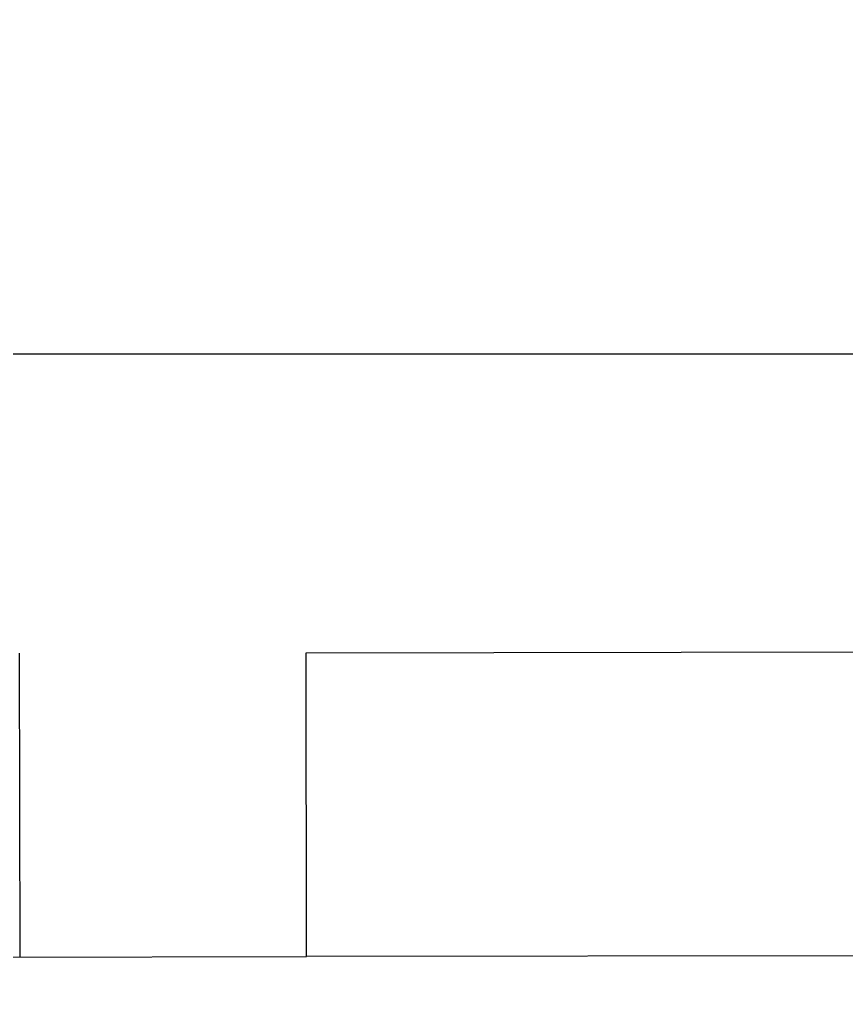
# Model space of a CAD drawing. Header units: metres. Extents: x -39 to 21688, y -24 to 9022.
# Drawn here: x 23.024 to 23.84, y 51.576 to 52.546 of the extents above; entities that cross this region are included whole.
import ezdxf

# ---------------------------------------------------------------- set-up
doc = ezdxf.new("R2010")
doc.units = ezdxf.units.M
doc.header["$MEASUREMENT"] = 0
for name, color, linetype in [('AR-CALLES', 4, 'Continuous'), ('AR-MOBILIRIO', 1, 'Continuous'), ('AR-PUERTAS', 2, 'Continuous')]:
    doc.layers.add(name, color=color, linetype=linetype)

# ---------------------------------------------------------------- blocks, each defined once
blk = doc.blocks.new('AR-MOB. RECEPCION')
at = {"layer": 'AR-MOBILIRIO', "extrusion": (-1.60905e-07, -3.9026e-07, 1)}
for p, q in [((-0.59471, 2.83496, 0), (-0.59472, -2.85186, 0)), ((0.00407, -2.85284, 0), (-0.00019, 0.13393, 0))]:
    blk.add_line(p, q, dxfattribs=at)
at = {"layer": 'AR-MOBILIRIO', "extrusion": (5.25001e-07, -5.22836e-07, 1)}
for p, q in [((-0.00461, 2.83592, 0), (-0.00019, 0.13393, 0)), ((-0.30019, 0.13344, 0), (-0.30133, 0.83344, 0)), ((-0.00019, 0.13393, 0), (-0.30019, 0.13344, 0))]:
    blk.add_line(p, q, dxfattribs=at)
at = {"layer": 'AR-MOBILIRIO', "extrusion": (5.2329e-07, 5.24549e-07, 1)}
blk.add_line((0.00027, -0.14889, 0), (-0.29973, -0.14938, 0), dxfattribs=at)

msp = doc.modelspace()

# ---------------------------------------------------------------- linework, layer by layer
at = {"layer": 'AR-PUERTAS'}
msp.add_circle((22.62406, 27.62249), 40.08066, dxfattribs=at)

# ---------------------------------------------------------------- block references
at = {"layer": 'AR-CALLES', "rotation": 270}
msp.add_blockref('AR-MOB. RECEPCION', (23.17292, 51.62137, 0), dxfattribs=at)

doc.saveas('drawing.dxf')
